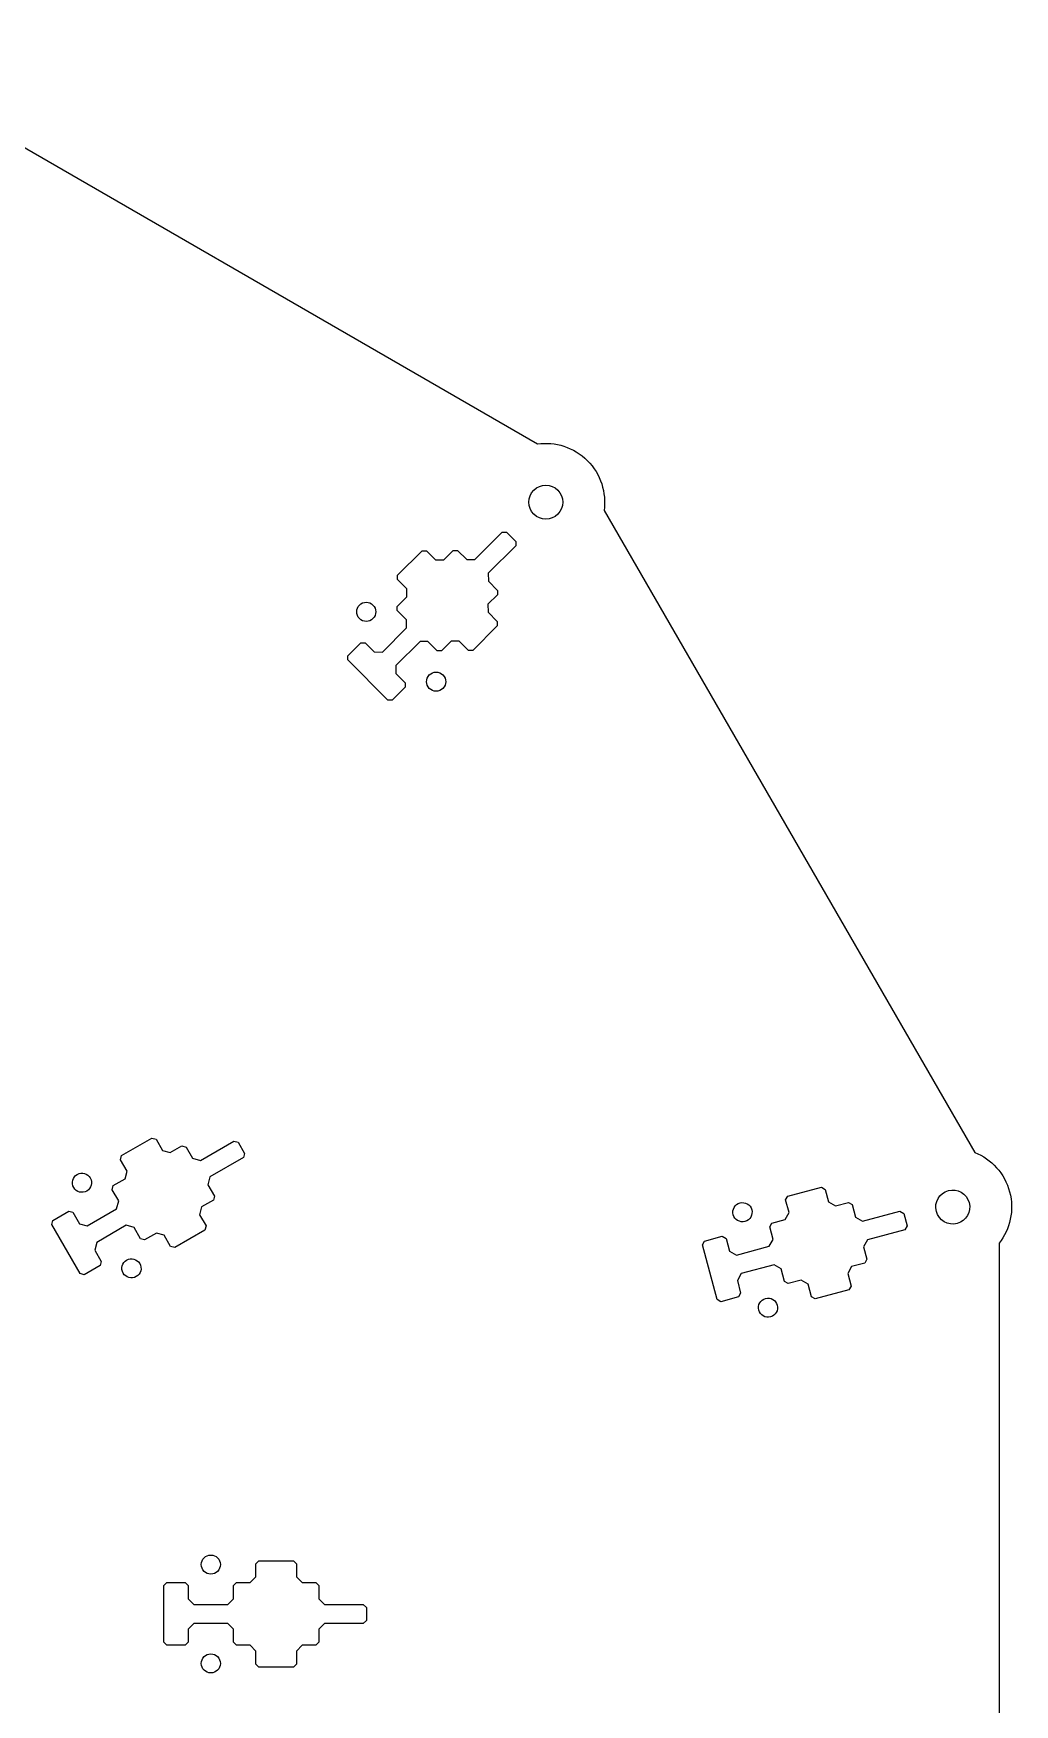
# Model space of a CAD drawing. Header units: inches. Extents: x -31.6 to 31.6, y -14.3 to 14.3.
# Drawn here: x -6.7 to 2.17, y -0.82 to 14.29 of the extents above; entities that cross this region are included whole.
import ezdxf

# ---------------------------------------------------------------- set-up
doc = ezdxf.new("R2010")
doc.units = ezdxf.units.IN
doc.header["$MEASUREMENT"] = 0
doc.layers.add('Layer 1', color=7, linetype='Continuous')

msp = doc.modelspace()

# ---------------------------------------------------------------- linework, layer by layer
at = {"layer": 'Layer 1', "color": 250}
for points, knots in [([(-15.469, -14.147), (-15.469, -14.147), (-13.106, -14.147), (-13.106, -14.147), (-13.106, -14.147), (-13.038, -14.144), (-12.965, -14.117), (-12.965, -13.992), (-12.965, -13.992), (-12.965, -13.992), (-12.965, -13.097), (-12.965, -13.097), (-12.965, -13.097), (-12.965, -13.032), (-12.911, -12.978), (-12.846, -12.978), (-12.846, -12.978), (-12.846, -12.978), (-12.825, -12.978), (-12.825, -12.978), (-12.825, -12.978), (-12.784, -12.978), (-12.746, -12.958), (-12.746, -12.905), (-12.746, -12.905), (-12.746, -12.905), (-12.748, -12.021), (-12.748, -12.021), (-12.748, -12.021), (-12.748, -11.934), (-12.678, -11.863), (-12.591, -11.863), (-12.591, -11.863), (-12.53, -11.863), (-12.477, -11.898), (-12.451, -11.948), (-12.451, -11.948), (-12.432, -11.984), (-12.433, -11.982), (-12.374, -11.982), (-12.374, -11.982), (-12.374, -11.982), (-12.305, -11.982), (-12.305, -11.982), (-12.305, -11.982), (-12.282, -11.982), (-12.273, -11.974), (-12.273, -11.951), (-12.273, -11.951), (-12.273, -11.951), (-12.273, -11.657), (-12.273, -11.657), (-12.273, -11.657), (-12.273, -11.657), (-12.273, -11.097), (-12.273, -11.097), (-12.273, -11.097), (-12.273, -11.074), (-12.282, -11.067), (-12.305, -11.067), (-12.305, -11.067), (-12.305, -11.067), (-12.374, -11.067), (-12.374, -11.067), (-12.374, -11.067), (-12.433, -11.067), (-12.432, -11.064), (-12.451, -11.1), (-12.451, -11.1), (-12.477, -11.15), (-12.53, -11.185), (-12.591, -11.185), (-12.591, -11.185), (-12.678, -11.185), (-12.748, -11.115), (-12.748, -11.028), (-12.748, -11.028), (-12.748, -10.941), (-12.678, -10.87), (-12.591, -10.87), (-12.591, -10.87), (-12.591, -10.87), (-12.118, -10.87), (-12.118, -10.87), (-12.118, -10.87), (-12.118, -10.87), (-11.646, -10.87), (-11.646, -10.87), (-11.646, -10.87), (-11.559, -10.87), (-11.488, -10.941), (-11.488, -11.028), (-11.488, -11.028), (-11.488, -11.115), (-11.559, -11.185), (-11.646, -11.185), (-11.646, -11.185), (-11.707, -11.185), (-11.759, -11.15), (-11.786, -11.1), (-11.786, -11.1), (-11.804, -11.064), (-11.803, -11.067), (-11.863, -11.067), (-11.863, -11.067), (-11.863, -11.067), (-11.931, -11.067), (-11.931, -11.067), (-11.931, -11.067), (-11.954, -11.067), (-11.963, -11.074), (-11.963, -11.097), (-11.963, -11.097), (-11.963, -11.097), (-11.963, -11.657), (-11.963, -11.657), (-11.963, -11.657), (-11.963, -11.657), (-11.963, -11.951), (-11.963, -11.951), (-11.963, -11.951), (-11.963, -11.974), (-11.954, -11.982), (-11.931, -11.982), (-11.931, -11.982), (-11.931, -11.982), (-11.863, -11.982), (-11.863, -11.982), (-11.863, -11.982), (-11.803, -11.982), (-11.804, -11.984), (-11.786, -11.948), (-11.786, -11.948), (-11.759, -11.898), (-11.707, -11.863), (-11.646, -11.863), (-11.646, -11.863), (-11.559, -11.863), (-11.488, -11.934), (-11.488, -12.021), (-11.488, -12.021), (-11.488, -12.021), (-11.49, -12.905), (-11.49, -12.905), (-11.49, -12.905), (-11.49, -12.958), (-11.453, -12.978), (-11.411, -12.978), (-11.411, -12.978), (-11.411, -12.978), (-11.39, -12.978), (-11.39, -12.978), (-11.39, -12.978), (-11.325, -12.978), (-11.272, -13.032), (-11.272, -13.097), (-11.272, -13.097), (-11.272, -13.097), (-11.272, -13.992), (-11.272, -13.992), (-11.272, -13.992), (-11.271, -14.117), (-11.198, -14.144), (-11.13, -14.147), (-11.13, -14.147), (-11.13, -14.147), (-8.768, -14.147), (-8.768, -14.147), (-8.768, -14.147), (-8.64, -14.246), (-8.47, -14.287), (-8.302, -14.242), (-8.302, -14.242), (-8.134, -14.197), (-8.007, -14.076), (-7.946, -13.927), (-7.946, -13.927), (-7.946, -13.927), (-2.143, -10.576), (-2.143, -10.576), (-2.143, -10.576), (-1.983, -10.599), (-1.815, -10.548), (-1.692, -10.426), (-1.692, -10.426), (-1.57, -10.303), (-1.519, -10.135), (-1.542, -9.975), (-1.542, -9.975), (-1.542, -9.975), (1.809, -4.172), (1.809, -4.172), (1.809, -4.172), (1.958, -4.111), (2.079, -3.984), (2.124, -3.816), (2.124, -3.816), (2.169, -3.648), (2.128, -3.478), (2.029, -3.35), (2.029, -3.35), (2.029, -3.35), (2.029, 3.351), (2.029, 3.351), (2.029, 3.351), (2.128, 3.478), (2.168, 3.648), (2.124, 3.816), (2.124, 3.816), (2.079, 3.984), (1.958, 4.111), (1.809, 4.172), (1.809, 4.172), (1.809, 4.172), (-1.542, 9.975), (-1.542, 9.975), (-1.542, 9.975), (-1.52, 10.135), (-1.57, 10.303), (-1.693, 10.426), (-1.693, 10.426), (-1.815, 10.548), (-1.983, 10.599), (-2.143, 10.576), (-2.143, 10.576), (-2.143, 10.576), (-7.947, 13.927), (-7.947, 13.927), (-7.947, 13.927), (-8.007, 14.076), (-8.134, 14.197), (-8.302, 14.242), (-8.302, 14.242), (-8.47, 14.287), (-8.64, 14.246), (-8.767, 14.147), (-8.767, 14.147), (-8.767, 14.147), (-15.469, 14.147), (-15.469, 14.147), (-15.469, 14.147), (-15.596, 14.246), (-15.766, 14.287), (-15.934, 14.242), (-15.934, 14.242), (-16.102, 14.197), (-16.229, 14.076), (-16.29, 13.927), (-16.29, 13.927), (-16.29, 13.927), (-22.093, 10.576), (-22.093, 10.576), (-22.093, 10.576), (-22.253, 10.598), (-22.421, 10.548), (-22.544, 10.426), (-22.544, 10.426), (-22.667, 10.303), (-22.717, 10.135), (-22.694, 9.975), (-22.694, 9.975), (-22.694, 9.975), (-26.045, 4.171), (-26.045, 4.171), (-26.045, 4.171), (-26.194, 4.111), (-26.315, 3.984), (-26.36, 3.816), (-26.36, 3.816), (-26.405, 3.648), (-26.364, 3.478), (-26.265, 3.351), (-26.265, 3.351), (-26.265, 3.351), (-26.265, -3.351), (-26.265, -3.351), (-26.265, -3.351), (-26.364, -3.478), (-26.405, -3.648), (-26.36, -3.816), (-26.36, -3.816), (-26.315, -3.984), (-26.194, -4.111), (-26.045, -4.172), (-26.045, -4.172), (-26.045, -4.172), (-22.694, -9.975), (-22.694, -9.975), (-22.694, -9.975), (-22.717, -10.135), (-22.667, -10.303), (-22.544, -10.426), (-22.544, -10.426), (-22.421, -10.548), (-22.253, -10.599), (-22.093, -10.576), (-22.093, -10.576), (-22.093, -10.576), (-16.29, -13.927), (-16.29, -13.927), (-16.29, -13.927), (-16.229, -14.076), (-16.102, -14.197), (-15.934, -14.242), (-15.934, -14.242), (-15.766, -14.287), (-15.596, -14.246), (-15.469, -14.147)], [0, 0, 0, 0, 0.012821, 0.012821, 0.012821, 0.012821, 0.025641, 0.025641, 0.025641, 0.025641, 0.038462, 0.038462, 0.038462, 0.038462, 0.051282, 0.051282, 0.051282, 0.051282, 0.064103, 0.064103, 0.064103, 0.064103, 0.076923, 0.076923, 0.076923, 0.076923, 0.089744, 0.089744, 0.089744, 0.089744, 0.102564, 0.102564, 0.102564, 0.102564, 0.115385, 0.115385, 0.115385, 0.115385, 0.128205, 0.128205, 0.128205, 0.128205, 0.141026, 0.141026, 0.141026, 0.141026, 0.153846, 0.153846, 0.153846, 0.153846, 0.166667, 0.166667, 0.166667, 0.166667, 0.179487, 0.179487, 0.179487, 0.179487, 0.192308, 0.192308, 0.192308, 0.192308, 0.205128, 0.205128, 0.205128, 0.205128, 0.217949, 0.217949, 0.217949, 0.217949, 0.230769, 0.230769, 0.230769, 0.230769, 0.24359, 0.24359, 0.24359, 0.24359, 0.25641, 0.25641, 0.25641, 0.25641, 0.269231, 0.269231, 0.269231, 0.269231, 0.282051, 0.282051, 0.282051, 0.282051, 0.294872, 0.294872, 0.294872, 0.294872, 0.307692, 0.307692, 0.307692, 0.307692, 0.320513, 0.320513, 0.320513, 0.320513, 0.333333, 0.333333, 0.333333, 0.333333, 0.346154, 0.346154, 0.346154, 0.346154, 0.358974, 0.358974, 0.358974, 0.358974, 0.371795, 0.371795, 0.371795, 0.371795, 0.384615, 0.384615, 0.384615, 0.384615, 0.397436, 0.397436, 0.397436, 0.397436, 0.410256, 0.410256, 0.410256, 0.410256, 0.423077, 0.423077, 0.423077, 0.423077, 0.435897, 0.435897, 0.435897, 0.435897, 0.448718, 0.448718, 0.448718, 0.448718, 0.461538, 0.461538, 0.461538, 0.461538, 0.474359, 0.474359, 0.474359, 0.474359, 0.487179, 0.487179, 0.487179, 0.487179, 0.5, 0.5, 0.5, 0.5, 0.512821, 0.512821, 0.512821, 0.512821, 0.525641, 0.525641, 0.525641, 0.525641, 0.538462, 0.538462, 0.538462, 0.538462, 0.551282, 0.551282, 0.551282, 0.551282, 0.564103, 0.564103, 0.564103, 0.564103, 0.576923, 0.576923, 0.576923, 0.576923, 0.589744, 0.589744, 0.589744, 0.589744, 0.602564, 0.602564, 0.602564, 0.602564, 0.615385, 0.615385, 0.615385, 0.615385, 0.628205, 0.628205, 0.628205, 0.628205, 0.641026, 0.641026, 0.641026, 0.641026, 0.653846, 0.653846, 0.653846, 0.653846, 0.666667, 0.666667, 0.666667, 0.666667, 0.679487, 0.679487, 0.679487, 0.679487, 0.692308, 0.692308, 0.692308, 0.692308, 0.705128, 0.705128, 0.705128, 0.705128, 0.717949, 0.717949, 0.717949, 0.717949, 0.730769, 0.730769, 0.730769, 0.730769, 0.74359, 0.74359, 0.74359, 0.74359, 0.75641, 0.75641, 0.75641, 0.75641, 0.769231, 0.769231, 0.769231, 0.769231, 0.782051, 0.782051, 0.782051, 0.782051, 0.794872, 0.794872, 0.794872, 0.794872, 0.807692, 0.807692, 0.807692, 0.807692, 0.820513, 0.820513, 0.820513, 0.820513, 0.833333, 0.833333, 0.833333, 0.833333, 0.846154, 0.846154, 0.846154, 0.846154, 0.858974, 0.858974, 0.858974, 0.858974, 0.871795, 0.871795, 0.871795, 0.871795, 0.884615, 0.884615, 0.884615, 0.884615, 0.897436, 0.897436, 0.897436, 0.897436, 0.910256, 0.910256, 0.910256, 0.910256, 0.923077, 0.923077, 0.923077, 0.923077, 0.935897, 0.935897, 0.935897, 0.935897, 0.948718, 0.948718, 0.948718, 0.948718, 0.961538, 0.961538, 0.961538, 0.961538, 0.974359, 0.974359, 0.974359, 0.974359, 1, 1, 1, 1]), ([(-2.177, 9.941), (-2.117, 9.881), (-2.02, 9.881), (-1.96, 9.941), (-1.96, 9.941), (-1.9, 10.001), (-1.9, 10.099), (-1.96, 10.158), (-1.96, 10.158), (-2.02, 10.218), (-2.117, 10.218), (-2.177, 10.158), (-2.177, 10.158), (-2.237, 10.099), (-2.237, 10.001), (-2.177, 9.941)], [0, 0, 0, 0, 0.2, 0.2, 0.2, 0.2, 0.4, 0.4, 0.4, 0.4, 0.6, 0.6, 0.6, 0.6, 1, 1, 1, 1]), ([(-3.495, 8.261), (-3.495, 8.261), (-3.456, 8.261), (-3.456, 8.261), (-3.456, 8.261), (-3.456, 8.261), (-3.339, 8.378), (-3.339, 8.378), (-3.339, 8.378), (-3.339, 8.378), (-3.339, 8.417), (-3.339, 8.417), (-3.339, 8.417), (-3.339, 8.417), (-3.423, 8.501), (-3.423, 8.501), (-3.423, 8.501), (-3.423, 8.501), (-3.423, 8.573), (-3.423, 8.573), (-3.423, 8.573), (-3.423, 8.573), (-3.205, 8.791), (-3.205, 8.791), (-3.205, 8.791), (-3.205, 8.791), (-3.133, 8.79), (-3.133, 8.79), (-3.133, 8.79), (-3.133, 8.79), (-3.05, 8.707), (-3.05, 8.707), (-3.05, 8.707), (-3.05, 8.707), (-3.011, 8.707), (-3.011, 8.707), (-3.011, 8.707), (-3.011, 8.707), (-2.924, 8.793), (-2.924, 8.793), (-2.924, 8.793), (-2.924, 8.793), (-2.852, 8.793), (-2.852, 8.793), (-2.852, 8.793), (-2.852, 8.793), (-2.768, 8.709), (-2.768, 8.709), (-2.768, 8.709), (-2.768, 8.709), (-2.729, 8.709), (-2.729, 8.709), (-2.729, 8.709), (-2.729, 8.709), (-2.507, 8.932), (-2.507, 8.932), (-2.507, 8.932), (-2.507, 8.932), (-2.507, 8.971), (-2.507, 8.971), (-2.507, 8.971), (-2.507, 8.971), (-2.59, 9.055), (-2.59, 9.055), (-2.59, 9.055), (-2.59, 9.055), (-2.591, 9.127), (-2.591, 9.127), (-2.591, 9.127), (-2.591, 9.127), (-2.504, 9.213), (-2.504, 9.213), (-2.504, 9.213), (-2.504, 9.213), (-2.504, 9.252), (-2.504, 9.252), (-2.504, 9.252), (-2.504, 9.252), (-2.587, 9.336), (-2.587, 9.336), (-2.587, 9.336), (-2.587, 9.336), (-2.588, 9.408), (-2.588, 9.408), (-2.588, 9.408), (-2.588, 9.408), (-2.34, 9.656), (-2.34, 9.656), (-2.34, 9.656), (-2.34, 9.656), (-2.34, 9.695), (-2.34, 9.695), (-2.34, 9.695), (-2.34, 9.695), (-2.423, 9.778), (-2.423, 9.778), (-2.423, 9.778), (-2.423, 9.778), (-2.462, 9.778), (-2.462, 9.778), (-2.462, 9.778), (-2.462, 9.778), (-2.71, 9.53), (-2.71, 9.53), (-2.71, 9.53), (-2.71, 9.53), (-2.782, 9.531), (-2.782, 9.531), (-2.782, 9.531), (-2.782, 9.531), (-2.866, 9.614), (-2.866, 9.614), (-2.866, 9.614), (-2.866, 9.614), (-2.905, 9.614), (-2.905, 9.614), (-2.905, 9.614), (-2.905, 9.614), (-2.991, 9.528), (-2.991, 9.528), (-2.991, 9.528), (-2.991, 9.528), (-3.064, 9.528), (-3.064, 9.528), (-3.064, 9.528), (-3.064, 9.528), (-3.147, 9.611), (-3.147, 9.611), (-3.147, 9.611), (-3.147, 9.611), (-3.186, 9.611), (-3.186, 9.611), (-3.186, 9.611), (-3.186, 9.611), (-3.409, 9.389), (-3.409, 9.389), (-3.409, 9.389), (-3.409, 9.389), (-3.409, 9.35), (-3.409, 9.35), (-3.409, 9.35), (-3.409, 9.35), (-3.325, 9.266), (-3.325, 9.266), (-3.325, 9.266), (-3.325, 9.266), (-3.325, 9.194), (-3.325, 9.194), (-3.325, 9.194), (-3.325, 9.194), (-3.412, 9.108), (-3.412, 9.108), (-3.412, 9.108), (-3.412, 9.108), (-3.412, 9.069), (-3.412, 9.069), (-3.412, 9.069), (-3.412, 9.069), (-3.328, 8.985), (-3.328, 8.985), (-3.328, 8.985), (-3.328, 8.985), (-3.328, 8.913), (-3.328, 8.913), (-3.328, 8.913), (-3.328, 8.913), (-3.545, 8.695), (-3.545, 8.695), (-3.545, 8.695), (-3.545, 8.695), (-3.618, 8.696), (-3.618, 8.696), (-3.618, 8.696), (-3.618, 8.696), (-3.701, 8.779), (-3.701, 8.779), (-3.701, 8.779), (-3.701, 8.779), (-3.74, 8.779), (-3.74, 8.779), (-3.74, 8.779), (-3.74, 8.779), (-3.857, 8.662), (-3.857, 8.662), (-3.857, 8.662), (-3.857, 8.662), (-3.857, 8.623), (-3.857, 8.623), (-3.857, 8.623), (-3.857, 8.623), (-3.495, 8.261), (-3.495, 8.261)], [0, 0, 0, 0, 0.020408, 0.020408, 0.020408, 0.020408, 0.040816, 0.040816, 0.040816, 0.040816, 0.061224, 0.061224, 0.061224, 0.061224, 0.081633, 0.081633, 0.081633, 0.081633, 0.102041, 0.102041, 0.102041, 0.102041, 0.122449, 0.122449, 0.122449, 0.122449, 0.142857, 0.142857, 0.142857, 0.142857, 0.163265, 0.163265, 0.163265, 0.163265, 0.183673, 0.183673, 0.183673, 0.183673, 0.204082, 0.204082, 0.204082, 0.204082, 0.22449, 0.22449, 0.22449, 0.22449, 0.244898, 0.244898, 0.244898, 0.244898, 0.265306, 0.265306, 0.265306, 0.265306, 0.285714, 0.285714, 0.285714, 0.285714, 0.306122, 0.306122, 0.306122, 0.306122, 0.326531, 0.326531, 0.326531, 0.326531, 0.346939, 0.346939, 0.346939, 0.346939, 0.367347, 0.367347, 0.367347, 0.367347, 0.387755, 0.387755, 0.387755, 0.387755, 0.408163, 0.408163, 0.408163, 0.408163, 0.428571, 0.428571, 0.428571, 0.428571, 0.44898, 0.44898, 0.44898, 0.44898, 0.469388, 0.469388, 0.469388, 0.469388, 0.489796, 0.489796, 0.489796, 0.489796, 0.510204, 0.510204, 0.510204, 0.510204, 0.530612, 0.530612, 0.530612, 0.530612, 0.55102, 0.55102, 0.55102, 0.55102, 0.571429, 0.571429, 0.571429, 0.571429, 0.591837, 0.591837, 0.591837, 0.591837, 0.612245, 0.612245, 0.612245, 0.612245, 0.632653, 0.632653, 0.632653, 0.632653, 0.653061, 0.653061, 0.653061, 0.653061, 0.673469, 0.673469, 0.673469, 0.673469, 0.693878, 0.693878, 0.693878, 0.693878, 0.714286, 0.714286, 0.714286, 0.714286, 0.734694, 0.734694, 0.734694, 0.734694, 0.755102, 0.755102, 0.755102, 0.755102, 0.77551, 0.77551, 0.77551, 0.77551, 0.795918, 0.795918, 0.795918, 0.795918, 0.816327, 0.816327, 0.816327, 0.816327, 0.836735, 0.836735, 0.836735, 0.836735, 0.857143, 0.857143, 0.857143, 0.857143, 0.877551, 0.877551, 0.877551, 0.877551, 0.897959, 0.897959, 0.897959, 0.897959, 0.918367, 0.918367, 0.918367, 0.918367, 0.938776, 0.938776, 0.938776, 0.938776, 0.959184, 0.959184, 0.959184, 0.959184, 1, 1, 1, 1]), ([(-3.752, 8.997), (-3.719, 8.964), (-3.664, 8.964), (-3.63, 8.997), (-3.63, 8.997), (-3.596, 9.031), (-3.596, 9.086), (-3.63, 9.12), (-3.63, 9.12), (-3.664, 9.154), (-3.719, 9.154), (-3.752, 9.12), (-3.752, 9.12), (-3.786, 9.086), (-3.786, 9.031), (-3.752, 8.997)], [0, 0, 0, 0, 0.2, 0.2, 0.2, 0.2, 0.4, 0.4, 0.4, 0.4, 0.6, 0.6, 0.6, 0.6, 1, 1, 1, 1]), ([(-3.121, 8.366), (-3.087, 8.332), (-3.032, 8.332), (-2.998, 8.366), (-2.998, 8.366), (-2.964, 8.4), (-2.964, 8.454), (-2.998, 8.488), (-2.998, 8.488), (-3.032, 8.522), (-3.087, 8.522), (-3.121, 8.488), (-3.121, 8.488), (-3.155, 8.454), (-3.155, 8.4), (-3.121, 8.366)], [0, 0, 0, 0, 0.2, 0.2, 0.2, 0.2, 0.4, 0.4, 0.4, 0.4, 0.6, 0.6, 0.6, 0.6, 1, 1, 1, 1]), ([(-6.277, 3.077), (-6.277, 3.077), (-6.239, 3.067), (-6.239, 3.067), (-6.239, 3.067), (-6.239, 3.067), (-6.096, 3.15), (-6.096, 3.15), (-6.096, 3.15), (-6.096, 3.15), (-6.086, 3.187), (-6.086, 3.187), (-6.086, 3.187), (-6.086, 3.187), (-6.145, 3.29), (-6.145, 3.29), (-6.145, 3.29), (-6.145, 3.29), (-6.127, 3.359), (-6.127, 3.359), (-6.127, 3.359), (-6.127, 3.359), (-5.86, 3.513), (-5.86, 3.513), (-5.86, 3.513), (-5.86, 3.513), (-5.79, 3.494), (-5.79, 3.494), (-5.79, 3.494), (-5.79, 3.494), (-5.731, 3.392), (-5.731, 3.392), (-5.731, 3.392), (-5.731, 3.392), (-5.694, 3.382), (-5.694, 3.382), (-5.694, 3.382), (-5.694, 3.382), (-5.588, 3.443), (-5.588, 3.443), (-5.588, 3.443), (-5.588, 3.443), (-5.518, 3.424), (-5.518, 3.424), (-5.518, 3.424), (-5.518, 3.424), (-5.459, 3.322), (-5.459, 3.322), (-5.459, 3.322), (-5.459, 3.322), (-5.421, 3.312), (-5.421, 3.312), (-5.421, 3.312), (-5.421, 3.312), (-5.149, 3.469), (-5.149, 3.469), (-5.149, 3.469), (-5.149, 3.469), (-5.139, 3.507), (-5.139, 3.507), (-5.139, 3.507), (-5.139, 3.507), (-5.198, 3.609), (-5.198, 3.609), (-5.198, 3.609), (-5.198, 3.609), (-5.179, 3.679), (-5.179, 3.679), (-5.179, 3.679), (-5.179, 3.679), (-5.073, 3.74), (-5.073, 3.74), (-5.073, 3.74), (-5.073, 3.74), (-5.063, 3.778), (-5.063, 3.778), (-5.063, 3.778), (-5.063, 3.778), (-5.122, 3.88), (-5.122, 3.88), (-5.122, 3.88), (-5.122, 3.88), (-5.104, 3.95), (-5.104, 3.95), (-5.104, 3.95), (-5.104, 3.95), (-4.8, 4.125), (-4.8, 4.125), (-4.8, 4.125), (-4.8, 4.125), (-4.79, 4.163), (-4.79, 4.163), (-4.79, 4.163), (-4.79, 4.163), (-4.849, 4.265), (-4.849, 4.265), (-4.849, 4.265), (-4.849, 4.265), (-4.887, 4.275), (-4.887, 4.275), (-4.887, 4.275), (-4.887, 4.275), (-5.19, 4.1), (-5.19, 4.1), (-5.19, 4.1), (-5.19, 4.1), (-5.26, 4.119), (-5.26, 4.119), (-5.26, 4.119), (-5.26, 4.119), (-5.319, 4.221), (-5.319, 4.221), (-5.319, 4.221), (-5.319, 4.221), (-5.357, 4.231), (-5.357, 4.231), (-5.357, 4.231), (-5.357, 4.231), (-5.463, 4.17), (-5.463, 4.17), (-5.463, 4.17), (-5.463, 4.17), (-5.532, 4.189), (-5.532, 4.189), (-5.532, 4.189), (-5.532, 4.189), (-5.591, 4.291), (-5.591, 4.291), (-5.591, 4.291), (-5.591, 4.291), (-5.629, 4.301), (-5.629, 4.301), (-5.629, 4.301), (-5.629, 4.301), (-5.902, 4.144), (-5.902, 4.144), (-5.902, 4.144), (-5.902, 4.144), (-5.912, 4.106), (-5.912, 4.106), (-5.912, 4.106), (-5.912, 4.106), (-5.853, 4.004), (-5.853, 4.004), (-5.853, 4.004), (-5.853, 4.004), (-5.871, 3.934), (-5.871, 3.934), (-5.871, 3.934), (-5.871, 3.934), (-5.977, 3.873), (-5.977, 3.873), (-5.977, 3.873), (-5.977, 3.873), (-5.987, 3.835), (-5.987, 3.835), (-5.987, 3.835), (-5.987, 3.835), (-5.928, 3.733), (-5.928, 3.733), (-5.928, 3.733), (-5.928, 3.733), (-5.947, 3.663), (-5.947, 3.663), (-5.947, 3.663), (-5.947, 3.663), (-6.213, 3.509), (-6.213, 3.509), (-6.213, 3.509), (-6.213, 3.509), (-6.283, 3.528), (-6.283, 3.528), (-6.283, 3.528), (-6.283, 3.528), (-6.342, 3.631), (-6.342, 3.631), (-6.342, 3.631), (-6.342, 3.631), (-6.38, 3.641), (-6.38, 3.641), (-6.38, 3.641), (-6.38, 3.641), (-6.523, 3.558), (-6.523, 3.558), (-6.523, 3.558), (-6.523, 3.558), (-6.533, 3.52), (-6.533, 3.52), (-6.533, 3.52), (-6.533, 3.52), (-6.277, 3.077), (-6.277, 3.077)], [0, 0, 0, 0, 0.020408, 0.020408, 0.020408, 0.020408, 0.040816, 0.040816, 0.040816, 0.040816, 0.061224, 0.061224, 0.061224, 0.061224, 0.081633, 0.081633, 0.081633, 0.081633, 0.102041, 0.102041, 0.102041, 0.102041, 0.122449, 0.122449, 0.122449, 0.122449, 0.142857, 0.142857, 0.142857, 0.142857, 0.163265, 0.163265, 0.163265, 0.163265, 0.183673, 0.183673, 0.183673, 0.183673, 0.204082, 0.204082, 0.204082, 0.204082, 0.22449, 0.22449, 0.22449, 0.22449, 0.244898, 0.244898, 0.244898, 0.244898, 0.265306, 0.265306, 0.265306, 0.265306, 0.285714, 0.285714, 0.285714, 0.285714, 0.306122, 0.306122, 0.306122, 0.306122, 0.326531, 0.326531, 0.326531, 0.326531, 0.346939, 0.346939, 0.346939, 0.346939, 0.367347, 0.367347, 0.367347, 0.367347, 0.387755, 0.387755, 0.387755, 0.387755, 0.408163, 0.408163, 0.408163, 0.408163, 0.428571, 0.428571, 0.428571, 0.428571, 0.44898, 0.44898, 0.44898, 0.44898, 0.469388, 0.469388, 0.469388, 0.469388, 0.489796, 0.489796, 0.489796, 0.489796, 0.510204, 0.510204, 0.510204, 0.510204, 0.530612, 0.530612, 0.530612, 0.530612, 0.55102, 0.55102, 0.55102, 0.55102, 0.571429, 0.571429, 0.571429, 0.571429, 0.591837, 0.591837, 0.591837, 0.591837, 0.612245, 0.612245, 0.612245, 0.612245, 0.632653, 0.632653, 0.632653, 0.632653, 0.653061, 0.653061, 0.653061, 0.653061, 0.673469, 0.673469, 0.673469, 0.673469, 0.693878, 0.693878, 0.693878, 0.693878, 0.714286, 0.714286, 0.714286, 0.714286, 0.734694, 0.734694, 0.734694, 0.734694, 0.755102, 0.755102, 0.755102, 0.755102, 0.77551, 0.77551, 0.77551, 0.77551, 0.795918, 0.795918, 0.795918, 0.795918, 0.816327, 0.816327, 0.816327, 0.816327, 0.836735, 0.836735, 0.836735, 0.836735, 0.857143, 0.857143, 0.857143, 0.857143, 0.877551, 0.877551, 0.877551, 0.877551, 0.897959, 0.897959, 0.897959, 0.897959, 0.918367, 0.918367, 0.918367, 0.918367, 0.938776, 0.938776, 0.938776, 0.938776, 0.959184, 0.959184, 0.959184, 0.959184, 1, 1, 1, 1]), ([(-6.335, 3.855), (-6.311, 3.813), (-6.258, 3.799), (-6.217, 3.823), (-6.217, 3.823), (-6.175, 3.847), (-6.161, 3.9), (-6.185, 3.941), (-6.185, 3.941), (-6.209, 3.983), (-6.262, 3.997), (-6.303, 3.973), (-6.303, 3.973), (-6.345, 3.949), (-6.359, 3.896), (-6.335, 3.855)], [0, 0, 0, 0, 0.2, 0.2, 0.2, 0.2, 0.4, 0.4, 0.4, 0.4, 0.6, 0.6, 0.6, 0.6, 1, 1, 1, 1]), ([(-0.52, 2.843), (-0.52, 2.843), (-0.486, 2.823), (-0.486, 2.823), (-0.486, 2.823), (-0.486, 2.823), (-0.326, 2.866), (-0.326, 2.866), (-0.326, 2.866), (-0.326, 2.866), (-0.307, 2.9), (-0.307, 2.9), (-0.307, 2.9), (-0.307, 2.9), (-0.337, 3.014), (-0.337, 3.014), (-0.337, 3.014), (-0.337, 3.014), (-0.301, 3.077), (-0.301, 3.077), (-0.301, 3.077), (-0.301, 3.077), (-0.004, 3.156), (-0.004, 3.156), (-0.004, 3.156), (-0.004, 3.156), (0.058, 3.12), (0.058, 3.12), (0.058, 3.12), (0.058, 3.12), (0.089, 3.006), (0.089, 3.006), (0.089, 3.006), (0.089, 3.006), (0.122, 2.987), (0.122, 2.987), (0.122, 2.987), (0.122, 2.987), (0.241, 3.018), (0.241, 3.018), (0.241, 3.018), (0.241, 3.018), (0.303, 2.982), (0.303, 2.982), (0.303, 2.982), (0.303, 2.982), (0.334, 2.868), (0.334, 2.868), (0.334, 2.868), (0.334, 2.868), (0.367, 2.848), (0.367, 2.848), (0.367, 2.848), (0.367, 2.848), (0.672, 2.93), (0.672, 2.93), (0.672, 2.93), (0.672, 2.93), (0.691, 2.964), (0.691, 2.964), (0.691, 2.964), (0.691, 2.964), (0.661, 3.078), (0.661, 3.078), (0.661, 3.078), (0.661, 3.078), (0.696, 3.14), (0.696, 3.14), (0.696, 3.14), (0.696, 3.14), (0.815, 3.172), (0.815, 3.172), (0.815, 3.172), (0.815, 3.172), (0.834, 3.206), (0.834, 3.206), (0.834, 3.206), (0.834, 3.206), (0.804, 3.32), (0.804, 3.32), (0.804, 3.32), (0.804, 3.32), (0.839, 3.382), (0.839, 3.382), (0.839, 3.382), (0.839, 3.382), (1.178, 3.473), (1.178, 3.473), (1.178, 3.473), (1.178, 3.473), (1.198, 3.507), (1.198, 3.507), (1.198, 3.507), (1.198, 3.507), (1.167, 3.621), (1.167, 3.621), (1.167, 3.621), (1.167, 3.621), (1.133, 3.64), (1.133, 3.64), (1.133, 3.64), (1.133, 3.64), (0.795, 3.55), (0.795, 3.55), (0.795, 3.55), (0.795, 3.55), (0.732, 3.586), (0.732, 3.586), (0.732, 3.586), (0.732, 3.586), (0.702, 3.7), (0.702, 3.7), (0.702, 3.7), (0.702, 3.7), (0.668, 3.72), (0.668, 3.72), (0.668, 3.72), (0.668, 3.72), (0.55, 3.688), (0.55, 3.688), (0.55, 3.688), (0.55, 3.688), (0.487, 3.724), (0.487, 3.724), (0.487, 3.724), (0.487, 3.724), (0.457, 3.838), (0.457, 3.838), (0.457, 3.838), (0.457, 3.838), (0.423, 3.858), (0.423, 3.858), (0.423, 3.858), (0.423, 3.858), (0.119, 3.776), (0.119, 3.776), (0.119, 3.776), (0.119, 3.776), (0.099, 3.742), (0.099, 3.742), (0.099, 3.742), (0.099, 3.742), (0.13, 3.628), (0.13, 3.628), (0.13, 3.628), (0.13, 3.628), (0.094, 3.566), (0.094, 3.566), (0.094, 3.566), (0.094, 3.566), (-0.024, 3.534), (-0.024, 3.534), (-0.024, 3.534), (-0.024, 3.534), (-0.044, 3.5), (-0.044, 3.5), (-0.044, 3.5), (-0.044, 3.5), (-0.013, 3.386), (-0.013, 3.386), (-0.013, 3.386), (-0.013, 3.386), (-0.049, 3.324), (-0.049, 3.324), (-0.049, 3.324), (-0.049, 3.324), (-0.346, 3.244), (-0.346, 3.244), (-0.346, 3.244), (-0.346, 3.244), (-0.409, 3.28), (-0.409, 3.28), (-0.409, 3.28), (-0.409, 3.28), (-0.439, 3.394), (-0.439, 3.394), (-0.439, 3.394), (-0.439, 3.394), (-0.473, 3.414), (-0.473, 3.414), (-0.473, 3.414), (-0.473, 3.414), (-0.633, 3.371), (-0.633, 3.371), (-0.633, 3.371), (-0.633, 3.371), (-0.652, 3.337), (-0.652, 3.337), (-0.652, 3.337), (-0.652, 3.337), (-0.52, 2.843), (-0.52, 2.843)], [0, 0, 0, 0, 0.020408, 0.020408, 0.020408, 0.020408, 0.040816, 0.040816, 0.040816, 0.040816, 0.061224, 0.061224, 0.061224, 0.061224, 0.081633, 0.081633, 0.081633, 0.081633, 0.102041, 0.102041, 0.102041, 0.102041, 0.122449, 0.122449, 0.122449, 0.122449, 0.142857, 0.142857, 0.142857, 0.142857, 0.163265, 0.163265, 0.163265, 0.163265, 0.183673, 0.183673, 0.183673, 0.183673, 0.204082, 0.204082, 0.204082, 0.204082, 0.22449, 0.22449, 0.22449, 0.22449, 0.244898, 0.244898, 0.244898, 0.244898, 0.265306, 0.265306, 0.265306, 0.265306, 0.285714, 0.285714, 0.285714, 0.285714, 0.306122, 0.306122, 0.306122, 0.306122, 0.326531, 0.326531, 0.326531, 0.326531, 0.346939, 0.346939, 0.346939, 0.346939, 0.367347, 0.367347, 0.367347, 0.367347, 0.387755, 0.387755, 0.387755, 0.387755, 0.408163, 0.408163, 0.408163, 0.408163, 0.428571, 0.428571, 0.428571, 0.428571, 0.44898, 0.44898, 0.44898, 0.44898, 0.469388, 0.469388, 0.469388, 0.469388, 0.489796, 0.489796, 0.489796, 0.489796, 0.510204, 0.510204, 0.510204, 0.510204, 0.530612, 0.530612, 0.530612, 0.530612, 0.55102, 0.55102, 0.55102, 0.55102, 0.571429, 0.571429, 0.571429, 0.571429, 0.591837, 0.591837, 0.591837, 0.591837, 0.612245, 0.612245, 0.612245, 0.612245, 0.632653, 0.632653, 0.632653, 0.632653, 0.653061, 0.653061, 0.653061, 0.653061, 0.673469, 0.673469, 0.673469, 0.673469, 0.693878, 0.693878, 0.693878, 0.693878, 0.714286, 0.714286, 0.714286, 0.714286, 0.734694, 0.734694, 0.734694, 0.734694, 0.755102, 0.755102, 0.755102, 0.755102, 0.77551, 0.77551, 0.77551, 0.77551, 0.795918, 0.795918, 0.795918, 0.795918, 0.816327, 0.816327, 0.816327, 0.816327, 0.836735, 0.836735, 0.836735, 0.836735, 0.857143, 0.857143, 0.857143, 0.857143, 0.877551, 0.877551, 0.877551, 0.877551, 0.897959, 0.897959, 0.897959, 0.897959, 0.918367, 0.918367, 0.918367, 0.918367, 0.938776, 0.938776, 0.938776, 0.938776, 0.959184, 0.959184, 0.959184, 0.959184, 1, 1, 1, 1]), ([(1.462, 3.639), (1.484, 3.557), (1.568, 3.508), (1.65, 3.53), (1.65, 3.53), (1.732, 3.552), (1.78, 3.636), (1.758, 3.718), (1.758, 3.718), (1.737, 3.8), (1.652, 3.849), (1.57, 3.827), (1.57, 3.827), (1.489, 3.805), (1.44, 3.721), (1.462, 3.639)], [0, 0, 0, 0, 0.2, 0.2, 0.2, 0.2, 0.4, 0.4, 0.4, 0.4, 0.6, 0.6, 0.6, 0.6, 1, 1, 1, 1]), ([(-0.374, 3.609), (-0.362, 3.563), (-0.315, 3.536), (-0.268, 3.548), (-0.268, 3.548), (-0.222, 3.56), (-0.195, 3.608), (-0.207, 3.654), (-0.207, 3.654), (-0.22, 3.7), (-0.267, 3.728), (-0.313, 3.715), (-0.313, 3.715), (-0.359, 3.703), (-0.387, 3.655), (-0.374, 3.609)], [0, 0, 0, 0, 0.2, 0.2, 0.2, 0.2, 0.4, 0.4, 0.4, 0.4, 0.6, 0.6, 0.6, 0.6, 1, 1, 1, 1]), ([(-5.888, 3.081), (-5.864, 3.04), (-5.811, 3.026), (-5.77, 3.049), (-5.77, 3.049), (-5.729, 3.073), (-5.714, 3.126), (-5.738, 3.168), (-5.738, 3.168), (-5.762, 3.209), (-5.815, 3.223), (-5.857, 3.199), (-5.857, 3.199), (-5.898, 3.176), (-5.912, 3.123), (-5.888, 3.081)], [0, 0, 0, 0, 0.2, 0.2, 0.2, 0.2, 0.4, 0.4, 0.4, 0.4, 0.6, 0.6, 0.6, 0.6, 1, 1, 1, 1]), ([(-0.143, 2.746), (-0.131, 2.7), (-0.083, 2.673), (-0.037, 2.685), (-0.037, 2.685), (0.009, 2.698), (0.036, 2.745), (0.024, 2.791), (0.024, 2.791), (0.012, 2.837), (-0.036, 2.865), (-0.082, 2.852), (-0.082, 2.852), (-0.128, 2.84), (-0.156, 2.793), (-0.143, 2.746)], [0, 0, 0, 0, 0.2, 0.2, 0.2, 0.2, 0.4, 0.4, 0.4, 0.4, 0.6, 0.6, 0.6, 0.6, 1, 1, 1, 1]), ([(-5.521, -0.256), (-5.521, -0.256), (-5.493, -0.283), (-5.493, -0.283), (-5.493, -0.283), (-5.493, -0.283), (-5.328, -0.283), (-5.328, -0.283), (-5.328, -0.283), (-5.328, -0.283), (-5.301, -0.256), (-5.301, -0.256), (-5.301, -0.256), (-5.301, -0.256), (-5.301, -0.138), (-5.301, -0.138), (-5.301, -0.138), (-5.301, -0.138), (-5.25, -0.087), (-5.25, -0.087), (-5.25, -0.087), (-5.25, -0.087), (-4.942, -0.087), (-4.942, -0.087), (-4.942, -0.087), (-4.942, -0.087), (-4.891, -0.138), (-4.891, -0.138), (-4.891, -0.138), (-4.891, -0.138), (-4.891, -0.256), (-4.891, -0.256), (-4.891, -0.256), (-4.891, -0.256), (-4.864, -0.283), (-4.864, -0.283), (-4.864, -0.283), (-4.864, -0.283), (-4.741, -0.283), (-4.741, -0.283), (-4.741, -0.283), (-4.741, -0.283), (-4.69, -0.335), (-4.69, -0.335), (-4.69, -0.335), (-4.69, -0.335), (-4.69, -0.453), (-4.69, -0.453), (-4.69, -0.453), (-4.69, -0.453), (-4.663, -0.48), (-4.663, -0.48), (-4.663, -0.48), (-4.663, -0.48), (-4.348, -0.48), (-4.348, -0.48), (-4.348, -0.48), (-4.348, -0.48), (-4.32, -0.453), (-4.32, -0.453), (-4.32, -0.453), (-4.32, -0.453), (-4.32, -0.335), (-4.32, -0.335), (-4.32, -0.335), (-4.32, -0.335), (-4.269, -0.283), (-4.269, -0.283), (-4.269, -0.283), (-4.269, -0.283), (-4.147, -0.283), (-4.147, -0.283), (-4.147, -0.283), (-4.147, -0.283), (-4.119, -0.256), (-4.119, -0.256), (-4.119, -0.256), (-4.119, -0.256), (-4.119, -0.138), (-4.119, -0.138), (-4.119, -0.138), (-4.119, -0.138), (-4.069, -0.087), (-4.069, -0.087), (-4.069, -0.087), (-4.069, -0.087), (-3.718, -0.087), (-3.718, -0.087), (-3.718, -0.087), (-3.718, -0.087), (-3.69, -0.059), (-3.69, -0.059), (-3.69, -0.059), (-3.69, -0.059), (-3.69, 0.059), (-3.69, 0.059), (-3.69, 0.059), (-3.69, 0.059), (-3.718, 0.087), (-3.718, 0.087), (-3.718, 0.087), (-3.718, 0.087), (-4.069, 0.087), (-4.069, 0.087), (-4.069, 0.087), (-4.069, 0.087), (-4.119, 0.138), (-4.119, 0.138), (-4.119, 0.138), (-4.119, 0.138), (-4.119, 0.256), (-4.119, 0.256), (-4.119, 0.256), (-4.119, 0.256), (-4.147, 0.284), (-4.147, 0.284), (-4.147, 0.284), (-4.147, 0.284), (-4.269, 0.284), (-4.269, 0.284), (-4.269, 0.284), (-4.269, 0.284), (-4.32, 0.335), (-4.32, 0.335), (-4.32, 0.335), (-4.32, 0.335), (-4.32, 0.453), (-4.32, 0.453), (-4.32, 0.453), (-4.32, 0.453), (-4.348, 0.48), (-4.348, 0.48), (-4.348, 0.48), (-4.348, 0.48), (-4.663, 0.48), (-4.663, 0.48), (-4.663, 0.48), (-4.663, 0.48), (-4.69, 0.453), (-4.69, 0.453), (-4.69, 0.453), (-4.69, 0.453), (-4.69, 0.335), (-4.69, 0.335), (-4.69, 0.335), (-4.69, 0.335), (-4.741, 0.284), (-4.741, 0.284), (-4.741, 0.284), (-4.741, 0.284), (-4.864, 0.284), (-4.864, 0.284), (-4.864, 0.284), (-4.864, 0.284), (-4.891, 0.256), (-4.891, 0.256), (-4.891, 0.256), (-4.891, 0.256), (-4.891, 0.138), (-4.891, 0.138), (-4.891, 0.138), (-4.891, 0.138), (-4.942, 0.087), (-4.942, 0.087), (-4.942, 0.087), (-4.942, 0.087), (-5.25, 0.087), (-5.25, 0.087), (-5.25, 0.087), (-5.25, 0.087), (-5.301, 0.138), (-5.301, 0.138), (-5.301, 0.138), (-5.301, 0.138), (-5.301, 0.256), (-5.301, 0.256), (-5.301, 0.256), (-5.301, 0.256), (-5.328, 0.284), (-5.328, 0.284), (-5.328, 0.284), (-5.328, 0.284), (-5.493, 0.284), (-5.493, 0.284), (-5.493, 0.284), (-5.493, 0.284), (-5.521, 0.256), (-5.521, 0.256), (-5.521, 0.256), (-5.521, 0.256), (-5.521, -0.256), (-5.521, -0.256)], [0, 0, 0, 0, 0.020408, 0.020408, 0.020408, 0.020408, 0.040816, 0.040816, 0.040816, 0.040816, 0.061224, 0.061224, 0.061224, 0.061224, 0.081633, 0.081633, 0.081633, 0.081633, 0.102041, 0.102041, 0.102041, 0.102041, 0.122449, 0.122449, 0.122449, 0.122449, 0.142857, 0.142857, 0.142857, 0.142857, 0.163265, 0.163265, 0.163265, 0.163265, 0.183673, 0.183673, 0.183673, 0.183673, 0.204082, 0.204082, 0.204082, 0.204082, 0.22449, 0.22449, 0.22449, 0.22449, 0.244898, 0.244898, 0.244898, 0.244898, 0.265306, 0.265306, 0.265306, 0.265306, 0.285714, 0.285714, 0.285714, 0.285714, 0.306122, 0.306122, 0.306122, 0.306122, 0.326531, 0.326531, 0.326531, 0.326531, 0.346939, 0.346939, 0.346939, 0.346939, 0.367347, 0.367347, 0.367347, 0.367347, 0.387755, 0.387755, 0.387755, 0.387755, 0.408163, 0.408163, 0.408163, 0.408163, 0.428571, 0.428571, 0.428571, 0.428571, 0.44898, 0.44898, 0.44898, 0.44898, 0.469388, 0.469388, 0.469388, 0.469388, 0.489796, 0.489796, 0.489796, 0.489796, 0.510204, 0.510204, 0.510204, 0.510204, 0.530612, 0.530612, 0.530612, 0.530612, 0.55102, 0.55102, 0.55102, 0.55102, 0.571429, 0.571429, 0.571429, 0.571429, 0.591837, 0.591837, 0.591837, 0.591837, 0.612245, 0.612245, 0.612245, 0.612245, 0.632653, 0.632653, 0.632653, 0.632653, 0.653061, 0.653061, 0.653061, 0.653061, 0.673469, 0.673469, 0.673469, 0.673469, 0.693878, 0.693878, 0.693878, 0.693878, 0.714286, 0.714286, 0.714286, 0.714286, 0.734694, 0.734694, 0.734694, 0.734694, 0.755102, 0.755102, 0.755102, 0.755102, 0.77551, 0.77551, 0.77551, 0.77551, 0.795918, 0.795918, 0.795918, 0.795918, 0.816327, 0.816327, 0.816327, 0.816327, 0.836735, 0.836735, 0.836735, 0.836735, 0.857143, 0.857143, 0.857143, 0.857143, 0.877551, 0.877551, 0.877551, 0.877551, 0.897959, 0.897959, 0.897959, 0.897959, 0.918367, 0.918367, 0.918367, 0.918367, 0.938776, 0.938776, 0.938776, 0.938776, 0.959184, 0.959184, 0.959184, 0.959184, 1, 1, 1, 1]), ([(-5.182, 0.447), (-5.182, 0.399), (-5.144, 0.36), (-5.096, 0.36), (-5.096, 0.36), (-5.048, 0.36), (-5.009, 0.399), (-5.009, 0.447), (-5.009, 0.447), (-5.009, 0.495), (-5.048, 0.533), (-5.096, 0.533), (-5.096, 0.533), (-5.144, 0.533), (-5.182, 0.495), (-5.182, 0.447)], [0, 0, 0, 0, 0.2, 0.2, 0.2, 0.2, 0.4, 0.4, 0.4, 0.4, 0.6, 0.6, 0.6, 0.6, 1, 1, 1, 1]), ([(-5.182, -0.447), (-5.182, -0.494), (-5.144, -0.533), (-5.096, -0.533), (-5.096, -0.533), (-5.048, -0.533), (-5.009, -0.494), (-5.009, -0.447), (-5.009, -0.447), (-5.009, -0.399), (-5.048, -0.36), (-5.096, -0.36), (-5.096, -0.36), (-5.144, -0.36), (-5.182, -0.399), (-5.182, -0.447)], [0, 0, 0, 0, 0.2, 0.2, 0.2, 0.2, 0.4, 0.4, 0.4, 0.4, 0.6, 0.6, 0.6, 0.6, 1, 1, 1, 1])]:
    msp.add_open_spline(points, degree=3, knots=knots, dxfattribs=at)

doc.saveas('drawing.dxf')
